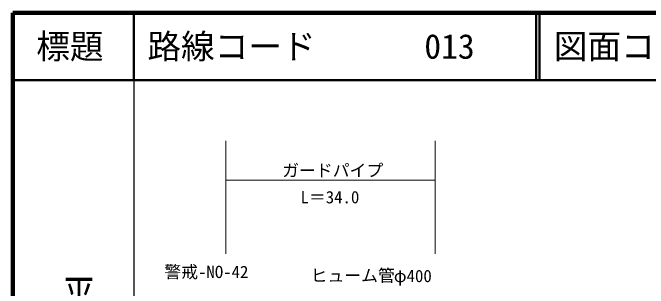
# Model space of a CAD drawing. Units: millimetres, scale not verified. Extents: x 40000 to 680000, y 20000 to 380000.
# Drawn here: x 40000 to 134413, y 339098 to 380000 of the extents above; entities that cross this region are included whole.
import ezdxf
from ezdxf.enums import TextEntityAlignment as Align

# ---------------------------------------------------------------- set-up
doc = ezdxf.new("R2010")
doc.units = ezdxf.units.MM
doc.header["$LTSCALE"] = 1000
for name, color, linetype, lineweight in [('M-STR-HTXT', 7, 'Continuous', 13), ('M-STR-STRC', 7, 'Continuous', 13), ('M-TTL', 2, 'Continuous', 140), ('M-TTL-BAND', 7, 'Continuous', 25), ('M-TTL-LINE', 7, 'Continuous', 50)]:
    doc.layers.add(name, color=color, linetype=linetype, lineweight=lineweight)
doc.layers.add('M-TTL-TXT', color=7, linetype='Continuous')
doc.styles.add('@ＭＳ ゴシック', font='')
doc.styles.add('ＭＳ ゴシック', font='')
doc.styles.get('@ＭＳ ゴシック').set_extended_font_data('@MS Gothic')
doc.styles.get('ＭＳ ゴシック').set_extended_font_data('MS Gothic')

msp = doc.modelspace()

# ---------------------------------------------------------------- linework, layer by layer
at = {"layer": 'M-STR-HTXT'}
for p, q in [((71635, 344231), (71635, 360966)), ((102731, 344230), (102731, 360979)), ((71665, 355167), (102731, 355167))]:
    msp.add_line(p, q, dxfattribs=at)
at = {"layer": 'M-TTL'}
for p, q in [((40000, 380000), (40000, 20000)), ((680000, 380000), (40000, 380000))]:
    msp.add_line(p, q, dxfattribs=at)
at = {"layer": 'M-TTL-BAND'}
msp.add_line((58000, 370000), (58000, 20000), dxfattribs=at)
at = {"layer": 'M-TTL-LINE'}
for p, q in [((58000, 380000), (58000, 370000)), ((117750, 380000), (117750, 370000)), ((118250, 380000), (118250, 370000)), ((40000, 370000), (680000, 370000))]:
    msp.add_line(p, q, dxfattribs=at)

# ---------------------------------------------------------------- texts
at = {"layer": 'M-STR-HTXT', "style": 'ＭＳ ゴシック'}
for s, p in [('ガードパイプ', (80033, 355125)), ('L＝34.0', (82753, 351156)), ('ヒューム管', (84256, 339527)), ('φ400', (96615, 339458))]:
    msp.add_text(s, height=1833, dxfattribs=at).set_placement(p, align=Align.BOTTOM_LEFT)
at = {"layer": 'M-STR-STRC', "style": 'ＭＳ ゴシック'}
msp.add_text('警戒-NO-42', height=1833, dxfattribs=at).set_placement((62530, 340061), align=Align.BOTTOM_LEFT)
at = {"layer": 'M-TTL-BAND', "style": '@ＭＳ ゴシック', "width": 1.4}
msp.add_text('平  面  図', height=3666, rotation=270, dxfattribs=at).set_placement((49777, 306475), align=Align.MIDDLE_RIGHT)
at = {"layer": 'M-TTL-TXT', "style": 'ＭＳ ゴシック'}
msp.add_text('標題', height=3666, dxfattribs=at).set_placement((48500, 375000), align=Align.MIDDLE_CENTER)
for s, p in [('路線コード', (60000, 375000)), ('013', (101142, 375000)), ('図面コード', (120380, 375000))]:
    msp.add_text(s, height=3666, dxfattribs=at).set_placement(p, align=Align.MIDDLE_LEFT)

doc.saveas('drawing.dxf')
